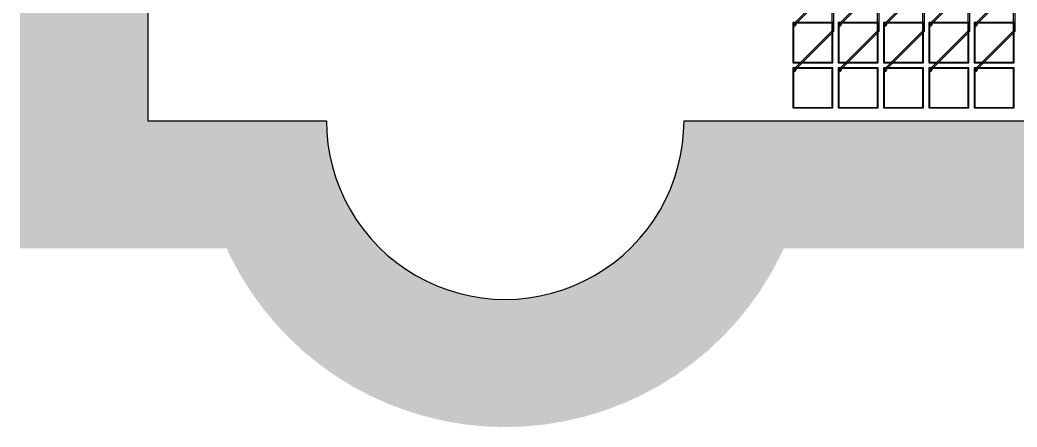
# Model space of a CAD drawing. Header units: metres. Extents: x -1210 to 4965, y 111 to 1966.
# Drawn here: x -1210 to 351, y 111 to 749 of the extents above; entities that cross this region are included whole.
import ezdxf

# ---------------------------------------------------------------- set-up
doc = ezdxf.new("R2010")
doc.units = ezdxf.units.M
for name, color, linetype in [('Etching', 1, 'CONTINUOUS'), ('EtchingPad', 2, 'CONTINUOUS'), ('Metal1', 4, 'CONTINUOUS'), ('Metal2', 3, 'CONTINUOUS'), ('Polyimide', 7, 'CONTINUOUS'), ('Polyimide_Negative', 5, 'CONTINUOUS')]:
    doc.layers.add(name, color=color, linetype=linetype)

msp = doc.modelspace()

# ---------------------------------------------------------------- hatches: boundary and pattern name
at = {"layer": 'Polyimide_Negative'}
h = msp.add_hatch(color=5, dxfattribs=at)
h.paths.add_polyline_path([(-1210.2, 1965.5), (4965.2, 1965.5), (4965.2, 320), (1697, 320), (1697, 391), (-14.1, 391), (-19.7, 378.7), (-34.5, 350.9), (-51.1, 324.3), (-69.4, 298.7), (-89.3, 274.4), (-110.8, 251.5), (-133.7, 230), (-158, 210.1), (-183.5, 191.8), (-210.2, 175.2), (-237.9, 160.4), (-266.5, 147.4), (-295.9, 136.4), (-326, 127.3), (-356.6, 120.1), (-387.6, 115), (-418.8, 111.9), (-450.3, 110.9), (-481.7, 111.9), (-512.9, 115), (-543.9, 120.1), (-574.5, 127.3), (-604.6, 136.4), (-634, 147.4), (-662.6, 160.4), (-690.3, 175.2), (-717, 191.8), (-742.5, 210.1), (-766.8, 230), (-789.7, 251.5), (-811.2, 274.4), (-831.1, 298.7), (-849.4, 324.3), (-866, 350.9), (-880.8, 378.7), (-886.4, 391), (-1210.2, 391), (-1210.2, 1965.5)])
h.paths.add_polyline_path([(-730.2, 591), (-729.7, 572.7), (-727.9, 554.5), (-724.9, 536.4), (-720.7, 518.5), (-715.4, 501), (-708.9, 483.8), (-701.4, 467.2), (-692.7, 451), (-683.1, 435.4), (-672.4, 420.5), (-660.8, 406.4), (-648.2, 393), (-634.9, 380.5), (-620.7, 368.9), (-605.8, 358.2), (-590.3, 348.5), (-574.1, 339.9), (-557.4, 332.3), (-540.3, 325.9), (-522.7, 320.5), (-504.9, 316.4), (-486.8, 313.4), (-468.6, 311.6), (-450.3, 311), (-431.9, 311.6), (-413.7, 313.4), (-395.6, 316.4), (-377.8, 320.5), (-360.2, 325.9), (-343.1, 332.3), (-326.4, 339.9), (-310.3, 348.5), (-294.7, 358.2), (-279.8, 368.9), (-265.6, 380.5), (-252.3, 393), (-239.7, 406.4), (-228.1, 420.5), (-217.4, 435.4), (-207.8, 451), (-199.1, 467.2), (-191.6, 483.8), (-185.1, 501), (-179.8, 518.5), (-175.6, 536.4), (-172.6, 554.5), (-170.8, 572.7), (-170.2, 591), (1897, 591), (1897, 520), (3920.2, 520), (3920.9, 538.6), (3922.7, 557.2), (3925.7, 575.6), (3930, 593.8), (3935.4, 611.6), (3941.9, 629.1), (3949.6, 646.1), (3958.4, 662.5), (3968.3, 678.3), (3979.1, 693.5), (3991, 707.9), (4003.7, 721.5), (4017.3, 734.3), (4031.8, 746.1), (4046.9, 757), (4062.8, 766.8), (4079.2, 775.6), (4096.2, 783.3), (4113.6, 789.9), (4131.5, 795.3), (4149.6, 799.5), (4168.1, 802.6), (4186.6, 804.4), (4205.2, 805), (4223.9, 804.4), (4242.4, 802.6), (4260.9, 799.5), (4279, 795.3), (4296.9, 789.9), (4314.3, 783.3), (4331.3, 775.6), (4347.8, 766.8), (4363.6, 757), (4378.7, 746.1), (4393.2, 734.3), (4406.8, 721.5), (4419.5, 707.9), (4431.4, 693.5), (4442.2, 678.3), (4452.1, 662.5), (4460.9, 646.1), (4468.6, 629.1), (4475.1, 611.6), (4480.5, 593.8), (4484.8, 575.6), (4487.8, 557.2), (4489.6, 538.6), (4490.2, 520), (4765.2, 520), (4765.2, 1765.5), (-1010.2, 1765.5), (-1010.2, 591), (-730.2, 591)], flags=0)

# ---------------------------------------------------------------- linework, layer by layer
at = {"layer": 'Etching'}
for points in [[(5.2, 742.2), (5.2, 742.6), (5.2, 742.9), (5.1, 743.2), (4.9, 743.5), (4.7, 743.8), (4.5, 744), (4.3, 744.2), (4, 744.4), (3.7, 744.6), (3.4, 744.7), (3.1, 744.7), (2.7, 744.8), (2.4, 744.7), (2.1, 744.7), (1.8, 744.6), (1.5, 744.4), (1.2, 744.2), (1, 744), (0.8, 743.8), (0.6, 743.5), (0.4, 743.2), (0.3, 742.9), (0.3, 742.6), (0.2, 742.2), (0.3, 741.9), (0.3, 741.6), (0.4, 741.3), (0.6, 741), (0.8, 740.7), (1, 740.5), (1.2, 740.3), (1.5, 740.1), (1.8, 739.9), (2.1, 739.8), (2.4, 739.8), (2.7, 739.8), (3.1, 739.8), (3.4, 739.8), (3.7, 739.9), (4, 740.1), (4.3, 740.3), (4.5, 740.5), (4.7, 740.7), (4.9, 741), (5.1, 741.3), (5.2, 741.6), (5.2, 741.9), (5.2, 742.2)], [(76.2, 742.2), (76.2, 742.6), (76.2, 742.9), (76.1, 743.2), (75.9, 743.5), (75.7, 743.8), (75.5, 744), (75.3, 744.2), (75, 744.4), (74.7, 744.6), (74.4, 744.7), (74.1, 744.7), (73.8, 744.8), (73.4, 744.7), (73.1, 744.7), (72.8, 744.6), (72.5, 744.4), (72.2, 744.2), (72, 744), (71.8, 743.8), (71.6, 743.5), (71.4, 743.2), (71.3, 742.9), (71.3, 742.6), (71.2, 742.2), (71.3, 741.9), (71.3, 741.6), (71.4, 741.3), (71.6, 741), (71.8, 740.7), (72, 740.5), (72.2, 740.3), (72.5, 740.1), (72.8, 739.9), (73.1, 739.8), (73.4, 739.8), (73.8, 739.8), (74.1, 739.8), (74.4, 739.8), (74.7, 739.9), (75, 740.1), (75.3, 740.3), (75.5, 740.5), (75.7, 740.7), (75.9, 741), (76.1, 741.3), (76.2, 741.6), (76.2, 741.9), (76.2, 742.2)], [(147.2, 742.2), (147.2, 742.6), (147.2, 742.9), (147.1, 743.2), (146.9, 743.5), (146.7, 743.8), (146.5, 744), (146.3, 744.2), (146, 744.4), (145.7, 744.6), (145.4, 744.7), (145.1, 744.7), (144.8, 744.8), (144.4, 744.7), (144.1, 744.7), (143.8, 744.6), (143.5, 744.4), (143.2, 744.2), (143, 744), (142.8, 743.8), (142.6, 743.5), (142.4, 743.2), (142.3, 742.9), (142.3, 742.6), (142.2, 742.2), (142.3, 741.9), (142.3, 741.6), (142.4, 741.3), (142.6, 741), (142.8, 740.7), (143, 740.5), (143.2, 740.3), (143.5, 740.1), (143.8, 739.9), (144.1, 739.8), (144.4, 739.8), (144.8, 739.8), (145.1, 739.8), (145.4, 739.8), (145.7, 739.9), (146, 740.1), (146.3, 740.3), (146.5, 740.5), (146.7, 740.7), (146.9, 741), (147.1, 741.3), (147.2, 741.6), (147.2, 741.9), (147.2, 742.2)], [(218.2, 742.2), (218.2, 742.6), (218.2, 742.9), (218.1, 743.2), (217.9, 743.5), (217.7, 743.8), (217.5, 744), (217.3, 744.2), (217, 744.4), (216.7, 744.6), (216.4, 744.7), (216.1, 744.7), (215.8, 744.8), (215.4, 744.7), (215.1, 744.7), (214.8, 744.6), (214.5, 744.4), (214.2, 744.2), (214, 744), (213.8, 743.8), (213.6, 743.5), (213.4, 743.2), (213.3, 742.9), (213.3, 742.6), (213.2, 742.2), (213.3, 741.9), (213.3, 741.6), (213.4, 741.3), (213.6, 741), (213.8, 740.7), (214, 740.5), (214.2, 740.3), (214.5, 740.1), (214.8, 739.9), (215.1, 739.8), (215.4, 739.8), (215.8, 739.8), (216.1, 739.8), (216.4, 739.8), (216.7, 739.9), (217, 740.1), (217.3, 740.3), (217.5, 740.5), (217.7, 740.7), (217.9, 741), (218.1, 741.3), (218.2, 741.6), (218.2, 741.9), (218.2, 742.2)], [(289.2, 742.2), (289.2, 742.6), (289.2, 742.9), (289.1, 743.2), (288.9, 743.5), (288.7, 743.8), (288.5, 744), (288.3, 744.2), (288, 744.4), (287.7, 744.6), (287.4, 744.7), (287.1, 744.7), (286.8, 744.8), (286.4, 744.7), (286.1, 744.7), (285.8, 744.6), (285.5, 744.4), (285.2, 744.2), (285, 744), (284.8, 743.8), (284.6, 743.5), (284.4, 743.2), (284.3, 742.9), (284.3, 742.6), (284.2, 742.2), (284.3, 741.9), (284.3, 741.6), (284.4, 741.3), (284.6, 741), (284.8, 740.7), (285, 740.5), (285.2, 740.3), (285.5, 740.1), (285.8, 739.9), (286.1, 739.8), (286.4, 739.8), (286.8, 739.8), (287.1, 739.8), (287.4, 739.8), (287.7, 739.9), (288, 740.1), (288.3, 740.3), (288.5, 740.5), (288.7, 740.7), (288.9, 741), (289.1, 741.3), (289.2, 741.6), (289.2, 741.9), (289.2, 742.2)], [(5.2, 671.2), (5.2, 671.6), (5.2, 671.9), (5.1, 672.2), (4.9, 672.5), (4.7, 672.8), (4.5, 673), (4.3, 673.2), (4, 673.4), (3.7, 673.6), (3.4, 673.7), (3.1, 673.7), (2.7, 673.8), (2.4, 673.7), (2.1, 673.7), (1.8, 673.6), (1.5, 673.4), (1.2, 673.2), (1, 673), (0.8, 672.8), (0.6, 672.5), (0.4, 672.2), (0.3, 671.9), (0.3, 671.6), (0.2, 671.2), (0.3, 670.9), (0.3, 670.6), (0.4, 670.3), (0.6, 670), (0.8, 669.7), (1, 669.5), (1.2, 669.3), (1.5, 669.1), (1.8, 668.9), (2.1, 668.8), (2.4, 668.8), (2.7, 668.8), (3.1, 668.8), (3.4, 668.8), (3.7, 668.9), (4, 669.1), (4.3, 669.3), (4.5, 669.5), (4.7, 669.7), (4.9, 670), (5.1, 670.3), (5.2, 670.6), (5.2, 670.9), (5.2, 671.2)], [(76.2, 671.2), (76.2, 671.6), (76.2, 671.9), (76.1, 672.2), (75.9, 672.5), (75.7, 672.8), (75.5, 673), (75.3, 673.2), (75, 673.4), (74.7, 673.6), (74.4, 673.7), (74.1, 673.7), (73.8, 673.8), (73.4, 673.7), (73.1, 673.7), (72.8, 673.6), (72.5, 673.4), (72.2, 673.2), (72, 673), (71.8, 672.8), (71.6, 672.5), (71.4, 672.2), (71.3, 671.9), (71.3, 671.6), (71.2, 671.2), (71.3, 670.9), (71.3, 670.6), (71.4, 670.3), (71.6, 670), (71.8, 669.7), (72, 669.5), (72.2, 669.3), (72.5, 669.1), (72.8, 668.9), (73.1, 668.8), (73.4, 668.8), (73.8, 668.8), (74.1, 668.8), (74.4, 668.8), (74.7, 668.9), (75, 669.1), (75.3, 669.3), (75.5, 669.5), (75.7, 669.7), (75.9, 670), (76.1, 670.3), (76.2, 670.6), (76.2, 670.9), (76.2, 671.2)], [(147.2, 671.2), (147.2, 671.6), (147.2, 671.9), (147.1, 672.2), (146.9, 672.5), (146.7, 672.8), (146.5, 673), (146.3, 673.2), (146, 673.4), (145.7, 673.6), (145.4, 673.7), (145.1, 673.7), (144.8, 673.8), (144.4, 673.7), (144.1, 673.7), (143.8, 673.6), (143.5, 673.4), (143.2, 673.2), (143, 673), (142.8, 672.8), (142.6, 672.5), (142.4, 672.2), (142.3, 671.9), (142.3, 671.6), (142.2, 671.2), (142.3, 670.9), (142.3, 670.6), (142.4, 670.3), (142.6, 670), (142.8, 669.7), (143, 669.5), (143.2, 669.3), (143.5, 669.1), (143.8, 668.9), (144.1, 668.8), (144.4, 668.8), (144.8, 668.8), (145.1, 668.8), (145.4, 668.8), (145.7, 668.9), (146, 669.1), (146.3, 669.3), (146.5, 669.5), (146.7, 669.7), (146.9, 670), (147.1, 670.3), (147.2, 670.6), (147.2, 670.9), (147.2, 671.2)], [(218.2, 671.2), (218.2, 671.6), (218.2, 671.9), (218.1, 672.2), (217.9, 672.5), (217.7, 672.8), (217.5, 673), (217.3, 673.2), (217, 673.4), (216.7, 673.6), (216.4, 673.7), (216.1, 673.7), (215.8, 673.8), (215.4, 673.7), (215.1, 673.7), (214.8, 673.6), (214.5, 673.4), (214.2, 673.2), (214, 673), (213.8, 672.8), (213.6, 672.5), (213.4, 672.2), (213.3, 671.9), (213.3, 671.6), (213.2, 671.2), (213.3, 670.9), (213.3, 670.6), (213.4, 670.3), (213.6, 670), (213.8, 669.7), (214, 669.5), (214.2, 669.3), (214.5, 669.1), (214.8, 668.9), (215.1, 668.8), (215.4, 668.8), (215.8, 668.8), (216.1, 668.8), (216.4, 668.8), (216.7, 668.9), (217, 669.1), (217.3, 669.3), (217.5, 669.5), (217.7, 669.7), (217.9, 670), (218.1, 670.3), (218.2, 670.6), (218.2, 670.9), (218.2, 671.2)], [(289.2, 671.2), (289.2, 671.6), (289.2, 671.9), (289.1, 672.2), (288.9, 672.5), (288.7, 672.8), (288.5, 673), (288.3, 673.2), (288, 673.4), (287.7, 673.6), (287.4, 673.7), (287.1, 673.7), (286.8, 673.8), (286.4, 673.7), (286.1, 673.7), (285.8, 673.6), (285.5, 673.4), (285.2, 673.2), (285, 673), (284.8, 672.8), (284.6, 672.5), (284.4, 672.2), (284.3, 671.9), (284.3, 671.6), (284.2, 671.2), (284.3, 670.9), (284.3, 670.6), (284.4, 670.3), (284.6, 670), (284.8, 669.7), (285, 669.5), (285.2, 669.3), (285.5, 669.1), (285.8, 668.9), (286.1, 668.8), (286.4, 668.8), (286.8, 668.8), (287.1, 668.8), (287.4, 668.8), (287.7, 668.9), (288, 669.1), (288.3, 669.3), (288.5, 669.5), (288.7, 669.7), (288.9, 670), (289.1, 670.3), (289.2, 670.6), (289.2, 670.9), (289.2, 671.2)]]:
    msp.add_lwpolyline(points, close=True, dxfattribs=at)
at = {"layer": 'EtchingPad'}
for points in [[(1, 683), (62, 683), (62, 744), (1, 744), (1, 683)], [(72, 683), (133, 683), (133, 744), (72, 744), (72, 683)], [(143, 683), (204, 683), (204, 744), (143, 744), (143, 683)], [(214, 683), (275, 683), (275, 744), (214, 744), (214, 683)], [(285, 683), (346, 683), (346, 744), (285, 744), (285, 683)], [(1, 612), (62, 612), (62, 673), (1, 673), (1, 612)], [(72, 612), (133, 612), (133, 673), (72, 673), (72, 612)], [(143, 612), (204, 612), (204, 673), (143, 673), (143, 612)], [(214, 612), (275, 612), (275, 673), (214, 673), (214, 612)], [(285, 612), (346, 612), (346, 673), (285, 673), (285, 612)]]:
    msp.add_lwpolyline(points, close=True, dxfattribs=at)
at = {"layer": 'Metal1'}
for points in [[(63.8, 1665.5), (63.8, 730.8), (3.5, 670.5), (2, 672), (61.8, 731.7), (61.8, 1665.5)], [(59.2, 1665.5), (59.2, 797.3), (3.5, 741.5), (2, 743), (57.2, 798.2), (57.2, 1665.5)], [(134.8, 1665.5), (134.8, 730.8), (74.5, 670.5), (73, 672), (132.8, 731.7), (132.8, 1665.5)], [(130.2, 1665.5), (130.2, 797.3), (74.5, 741.5), (73, 743), (128.2, 798.2), (128.2, 1665.5)], [(205.8, 1665.5), (205.8, 730.8), (145.5, 670.5), (144, 672), (203.8, 731.7), (203.8, 1665.5)], [(201.2, 1665.5), (201.2, 797.3), (145.5, 741.5), (144, 743), (199.2, 798.2), (199.2, 1665.5)], [(276.8, 1665.5), (276.8, 730.8), (216.5, 670.5), (215, 672), (274.8, 731.7), (274.8, 1665.5)], [(272.2, 1665.5), (272.2, 797.3), (216.5, 741.5), (215, 743), (270.2, 798.2), (270.2, 1665.5)], [(347.8, 1665.5), (347.8, 730.8), (287.5, 670.5), (286, 672), (345.8, 731.7), (345.8, 1665.5)], [(343.2, 1665.5), (343.2, 797.3), (287.5, 741.5), (286, 743), (341.2, 798.2), (341.2, 1665.5)]]:
    msp.add_lwpolyline(points, close=True, dxfattribs=at)
at = {"layer": 'Metal2'}
for points in [[(0, 682), (63, 682), (63, 745), (0, 745), (0, 682)], [(71, 682), (134, 682), (134, 745), (71, 745), (71, 682)], [(142, 682), (205, 682), (205, 745), (142, 745), (142, 682)], [(213, 682), (276, 682), (276, 745), (213, 745), (213, 682)], [(284, 682), (347, 682), (347, 745), (284, 745), (284, 682)], [(0, 611), (63, 611), (63, 674), (0, 674), (0, 611)], [(71, 611), (134, 611), (134, 674), (71, 674), (71, 611)], [(142, 611), (205, 611), (205, 674), (142, 674), (142, 611)], [(213, 611), (276, 611), (276, 674), (213, 674), (213, 611)], [(284, 611), (347, 611), (347, 674), (284, 674), (284, 611)]]:
    msp.add_lwpolyline(points, close=True, dxfattribs=at)
at = {"layer": 'Polyimide'}
msp.add_lwpolyline([(-1010.2, 1765.5), (-1010.2, 591), (-730.2, 591), (-729.7, 572.7), (-727.9, 554.5), (-724.9, 536.4), (-720.7, 518.5), (-715.4, 501), (-708.9, 483.8), (-701.4, 467.2), (-692.7, 451), (-683.1, 435.4), (-672.4, 420.5), (-660.8, 406.4), (-648.2, 393), (-634.9, 380.5), (-620.7, 368.9), (-605.8, 358.2), (-590.3, 348.5), (-574.1, 339.9), (-557.4, 332.3), (-540.3, 325.9), (-522.7, 320.5), (-504.9, 316.4), (-486.8, 313.4), (-468.6, 311.6), (-450.3, 311), (-431.9, 311.6), (-413.7, 313.4), (-395.6, 316.4), (-377.8, 320.5), (-360.2, 325.9), (-343.1, 332.3), (-326.4, 339.9), (-310.3, 348.5), (-294.7, 358.2), (-279.8, 368.9), (-265.6, 380.5), (-252.3, 393), (-239.7, 406.4), (-228.1, 420.5), (-217.4, 435.4), (-207.8, 451), (-199.1, 467.2), (-191.6, 483.8), (-185.1, 501), (-179.8, 518.5), (-175.6, 536.4), (-172.6, 554.5), (-170.8, 572.7), (-170.2, 591), (1897, 591)], dxfattribs=at)

doc.saveas('drawing.dxf')
